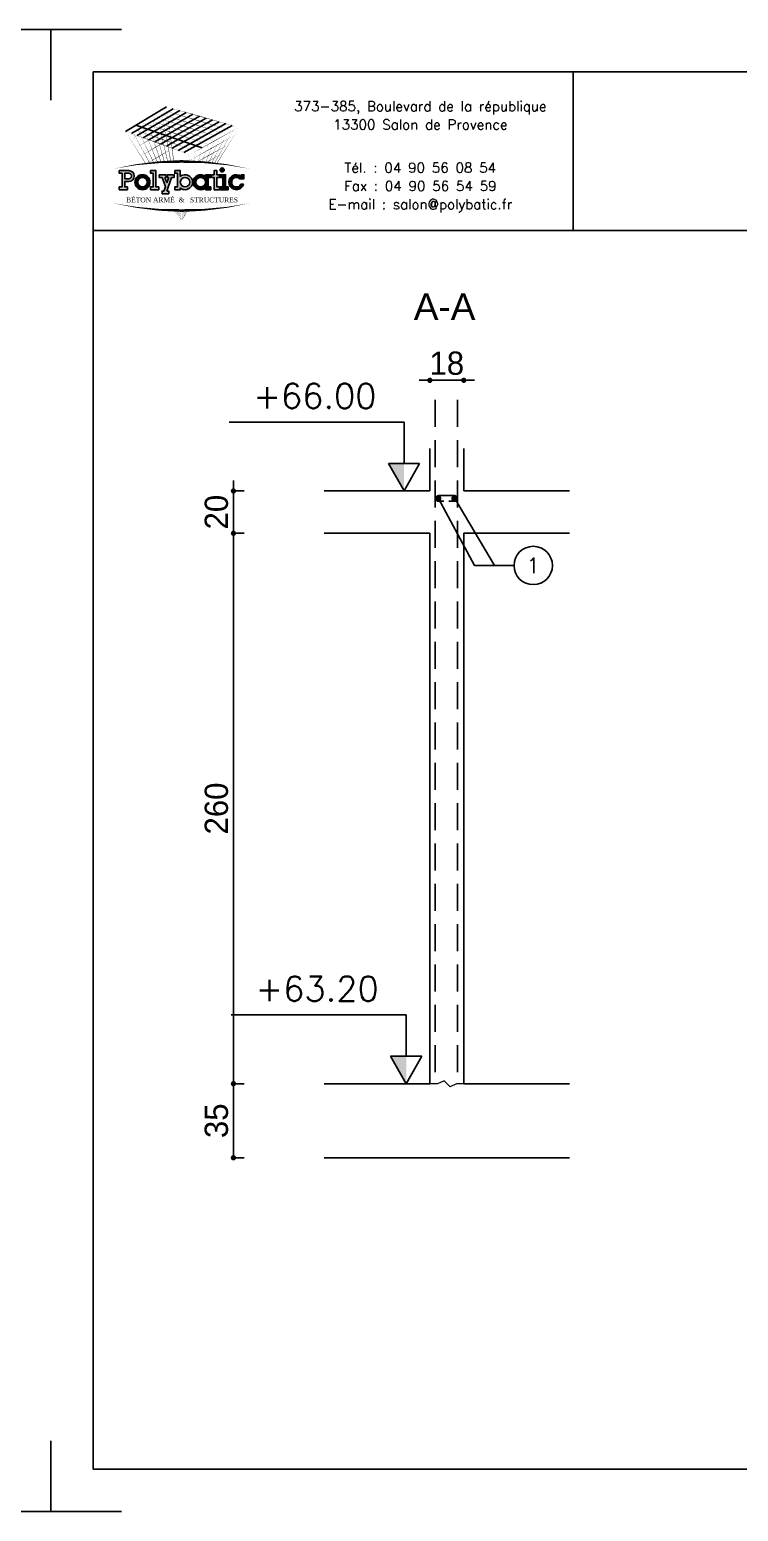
# Model space of a CAD drawing. Header units: metres. Extents: x -5618 to 118954, y -306 to 4637.
# Drawn here: x 101466 to 101801, y 894 to 1594 of the extents above; entities that cross this region are included whole.
import ezdxf
from ezdxf.enums import TextEntityAlignment as Align

# ---------------------------------------------------------------- set-up
doc = ezdxf.new("R2010")
doc.units = ezdxf.units.M
doc.linetypes.add('CACHEX2', pattern=[19.05, 12.7, -6.35])
for name, color, linetype in [('COTATION', 1, 'Continuous'), ('GO-FER-HA', 140, 'Continuous'), ('GO-TEXTE', 9, 'Continuous'), ('K_ENT_M_Building_V.76', 7, 'Continuous'), ('STR_COTATION', 1, 'Continuous'), ('STR_VOI-POT', 6, 'Continuous')]:
    doc.layers.add(name, color=color, linetype=linetype)
doc.layers.add('Kofragna_forma', color=7, linetype='Continuous', lineweight=70)
doc.styles.add('GrDimensions', font='simplex.shx')
doc.styles.add('POLYBATIC', font='TIMES.TTF')
doc.styles.add('schéma', font='simplex.shx')
doc.styles.add('TEXTE', font='romans.shx')
doc.styles.add('TEXTEBA', font='ARIAL.TTF')
doc.dimstyles.new('COUPE-20', dxfattribs={"dimscale": 0.5, "dimtxt": 22, "dimasz": 5, "dimexe": 0.05, "dimexo": 0, "dimgap": 5, "dimtad": 1, "dimdec": 0, "dimdsep": 46, "dimtxsty": 'Standard', "dimblk1": 'DOT', "dimblk2": 'DOT', "dimsah": 1, "dimcen": 0, "dimdle": 150, "dimclrd": 1, "dimclre": 1, "dimclrt": 7, "dimadec": 0, "dimazin": 0, "dimtfac": 1, "dimtdec": 0, "dimtix": 1, "dimtmove": 2, "dimatfit": 3, "dimldrblk": 'DOT', "dimfxl": 0, "dimtvp": 1, "dimtolj": 1, "dimtzin": 0, "dimarcsym": 0})

# ---------------------------------------------------------------- blocks, each defined once
blk = doc.blocks.new('A$C492E529B')
h = blk.add_hatch(color=256)
h.paths.add_polyline_path([(-1.983, 0.1), (-2.083, 0.1), (-2.083, 0.3), (-1.933, 0.3, 1), (-1.933, 0.7), (-2.283, 0.7), (-2.283, 0.6), (-2.183, 0.6), (-2.183, 0.1), (-2.283, 0.1), (-2.283, 0), (-1.983, 0)])
h.paths.add_polyline_path([(-2.083, 0.4), (-2.083, 0.6), (-1.933, 0.6, -1), (-1.933, 0.4)], flags=16)
h = blk.add_hatch(color=256)
h.paths.add_polyline_path([(-1.158, 0.275, 1), (-1.708, 0.275, 1)])
h.paths.add_polyline_path([(-1.608, 0.275, -1), (-1.258, 0.275, -1)], flags=16)
for color, points in [(256, [(-0.938, 0.7), (-1.138, 0.7), (-1.138, 0.6), (-1.038, 0.6), (-1.038, 0.1), (-1.138, 0.1), (-1.138, 0), (-0.838, 0), (-0.838, 0.1), (-0.938, 0.1)]), (256, [(-0.367, 0.45), (-0.268, 0.45), (-0.268, 0.55), (-0.523, 0.55), (-0.523, 0.45), (-0.473, 0.45), (-0.543, 0.253), (-0.612, 0.45), (-0.562, 0.45), (-0.562, 0.55), (-0.818, 0.55), (-0.818, 0.45), (-0.718, 0.45), (-0.595, 0.101), (-0.648, -0.05), (-0.718, -0.05), (-0.718, -0.15), (-0.468, -0.15), (-0.468, -0.05), (-0.543, -0.05)]), (256, [(1.393, 0.55), (1.292, 0.55), (1.292, 0.7), (1.193, 0.7), (1.193, 0.55), (1.093, 0.55), (1.093, 0.45), (1.193, 0.45), (1.193, 0), (1.393, 0), (1.393, 0.1), (1.292, 0.1), (1.292, 0.45), (1.393, 0.45)]), (140, [(1.413, 0.725, 1), (1.563, 0.725, 1)]), (256, [(1.613, 0.55), (1.413, 0.55), (1.413, 0.45), (1.513, 0.45), (1.513, 0.1), (1.413, 0.1), (1.413, 0), (1.712, 0), (1.712, 0.1), (1.613, 0.1)]), (256, [(2.13, 0.4), (2.283, 0.4), (2.283, 0.55), (2.183, 0.55), (2.183, 0.487, 3.359496), (2.272, 0.2), (2.166, 0.2, -3.125802)])]:
    blk.add_hatch(color=color).paths.add_polyline_path(points)
h = blk.add_hatch(color=256)
h.paths.add_polyline_path([(-0.047, 0.487), (-0.047, 0.7), (-0.248, 0.7), (-0.248, 0.6), (-0.147, 0.6), (-0.147, 0.1), (-0.248, 0.1), (-0.248, 0), (-0.047, 0), (-0.047, 0.063, 2.12132)])
h.paths.add_polyline_path([(-0.047, 0.275, -1), (0.303, 0.275, -1)], flags=16)
h = blk.add_hatch(color=256)
h.paths.add_polyline_path([(1.073, 0.1), (0.973, 0.1), (0.973, 0.45), (1.073, 0.45), (1.073, 0.55), (0.873, 0.55), (0.873, 0.487, 2.12132), (0.873, 0.063), (0.873, 0), (1.073, 0)])
h.paths.add_polyline_path([(0.523, 0.275, -1), (0.873, 0.275, -1)], flags=16)
for p, q in [((0.873, 0.55), (0.873, 0.487)), ((1.073, 0.55), (0.873, 0.55)), ((1.073, 0.45), (1.073, 0.55)), ((-0.595, 0.101), (-0.718, 0.45)), ((-0.648, -0.05), (-0.595, 0.101)), ((-0.543, 0.253), (-0.612, 0.45)), ((-0.543, -0.05), (-0.367, 0.45)), ((-0.543, 0.253), (-0.473, 0.45)), ((0.873, 0.063), (0.873, 0)), ((0.973, 0.1), (0.973, 0.45)), ((0.973, 0.45), (1.073, 0.45)), ((1.073, 0.1), (0.973, 0.1)), ((1.073, 0), (1.073, 0.1)), ((2.166, 0.2), (2.272, 0.2)), ((0.873, 0), (1.073, 0))]:
    blk.add_line(p, q)
for points in [[(-2.283, 0.7), (-1.933, 0.7)], [(-2.283, 0.7), (-2.283, 0.6), (-2.183, 0.6), (-2.183, 0.1), (-2.283, 0.1), (-2.283, 0), (-1.983, 0), (-1.983, 0.1), (-2.083, 0.1), (-2.083, 0.3), (-1.933, 0.3)], [(-2.083, 0.4), (-2.083, 0.6), (-1.933, 0.6)], [(-1.138, 0.7), (-0.938, 0.7), (-0.938, 0.1), (-0.838, 0.1), (-0.838, 0), (-1.138, 0), (-1.138, 0.1), (-1.038, 0.1), (-1.038, 0.6), (-1.138, 0.6), (-1.138, 0.7)], [(-0.818, 0.55), (-0.562, 0.55)], [(-0.818, 0.55), (-0.818, 0.45), (-0.718, 0.45)], [(-0.612, 0.45), (-0.562, 0.45), (-0.562, 0.55)], [(-0.523, 0.55), (-0.268, 0.55), (-0.268, 0.45), (-0.367, 0.45)], [(-0.473, 0.45), (-0.523, 0.45), (-0.523, 0.55)], [(-0.248, 0.7), (-0.248, 0.6), (-0.147, 0.6), (-0.147, 0.1), (-0.248, 0.1), (-0.248, 0), (-0.047, 0), (-0.047, 0.063)], [(-0.047, 0.487), (-0.047, 0.7), (-0.248, 0.7)], [(1.093, 0.55), (1.193, 0.55), (1.193, 0.7), (1.292, 0.7), (1.292, 0.55), (1.393, 0.55), (1.393, 0.45), (1.292, 0.45), (1.292, 0.1), (1.393, 0.1), (1.393, 0), (1.193, 0), (1.193, 0.45), (1.093, 0.45)], [(1.093, 0.45), (1.093, 0.55)], [(1.413, 0.45), (1.413, 0.55), (1.613, 0.55), (1.613, 0.1), (1.712, 0.1), (1.712, 0), (1.413, 0), (1.413, 0.1), (1.513, 0.1), (1.513, 0.45), (1.413, 0.45)], [(2.183, 0.487), (2.183, 0.55), (2.283, 0.55), (2.283, 0.4), (2.13, 0.4)], [(-2.083, 0.4), (-1.933, 0.4)], [(-0.648, -0.05), (-0.718, -0.05), (-0.718, -0.15), (-0.468, -0.15), (-0.468, -0.05), (-0.543, -0.05)]]:
    blk.add_lwpolyline(points)
for centre, radius in [((-1.433, 0.275), 0.275), ((-1.433, 0.275), 0.175), ((0.128, 0.275), 0.175), ((0.698, 0.275), 0.175)]:
    blk.add_circle(centre, radius)
at = {"color": 140}
blk.add_circle((1.488, 0.725), 0.075, dxfattribs=at)
for centre, radius, start, end in [((-1.933, 0.5), 0.2, 270, 90), ((-1.933, 0.5), 0.1, 270, 90), ((0.128, 0.275), 0.275, 230.4788, 129.5212), ((0.698, 0.275), 0.275, 50.4788, 309.5212), ((2.008, 0.275), 0.275, 50.4788, 344.1734), ((2.008, 0.275), 0.175, 45.5847, 334.6231)]:
    blk.add_arc(centre, radius, start, end)
blk = doc.blocks.new('POLYBATIC')
at = {"color": 140}
for p, q in [((-0.43, 3.281), (-1.602, 2.578)), ((-1.435, 2.518), (-0.241, 3.228)), ((-1.268, 2.457), (-0.053, 3.175)), ((0.135, 3.121), (-1.101, 2.397)), ((-0.934, 2.337), (0.323, 3.068)), ((-0.767, 2.276), (0.511, 3.015)), ((-1.309, 2.754), (0.586, 2.109)), ((0.7, 2.962), (-0.6, 2.216)), ((-0.433, 2.156), (0.888, 2.908)), ((1.076, 2.855), (-0.266, 2.095)), ((-0.099, 2.035), (1.264, 2.802)), ((1.452, 2.749), (0.067, 1.974))]:
    blk.add_line(p, q, dxfattribs=at)
for points in [[(-1.016, 2.93, 0.0156, 0, 0), (-0.43, 3.281, 0, 0, 0)], [(-0.391, 2.983, 0, 0.0156, 0), (-0.923, 2.663, 0, 0, 0)], [(0.122, 2.71, 0.0156, 0, 0), (-0.869, 3.018, 0, 0, 0)], [(-0.491, 1.706, 0.0136, 0, 0), (-0.869, 3.018, 0, 0, 0)], [(-0.838, 2.873, 0.0156, 0, 0), (-0.241, 3.228, 0, 0, 0)], [(0.283, 2.803, 0.0156, 0, 0), (-0.723, 3.105, 0, 0, 0)], [(-0.398, 1.71, 0.014, 0, 0), (-0.723, 3.105, 0, 0, 0)], [(-0.661, 2.816, 0.0156, 0, 0), (-0.053, 3.175, 0, 0, 0)], [(0.444, 2.896, 0.0156, 0, 0), (-0.576, 3.193, 0, 0, 0)], [(-0.309, 1.714, 0.0145, 0, 0), (-0.576, 3.193, 0, 0, 0)], [(-0.483, 2.759, 0.0156, 0, 0), (0.135, 3.121, 0, 0, 0)], [(0.605, 2.988, 0.0156, 0, 0), (-0.43, 3.281, 0, 0, 0)], [(-0.225, 1.716, 0.0149, 0, 0), (-0.43, 3.281, 0, 0, 0)], [(-0.305, 2.702, 0.0156, 0, 0), (0.323, 3.068, 0, 0, 0)], [(-0.128, 2.646, 0.0156, 0, 0), (0.511, 3.015, 0, 0, 0)], [(1.641, 2.695, 0, 0.0156, 0), (0.605, 2.988, 0, 0, 0)], [(-1.602, 2.578, 0, 0.0156, 0), (-1.016, 2.93, 0, 0, 0)], [(-0.684, 2.246, 0.0156, 0, 0), (-1.602, 2.578, 0, 0, 0)], [(-1.031, 1.66, 0.0111, 0, 0), (-1.602, 2.578, 0, 0, 0)], [(-1.456, 2.344, 0, 0.0156, 0), (-0.923, 2.663, 0, 0, 0)], [(-0.522, 2.339, 0.0156, 0, 0), (-1.455, 2.666, 0, 0, 0)], [(-0.913, 1.673, 0.0116, 0, 0), (-1.455, 2.666, 0, 0, 0)], [(-1.435, 2.518, 0, 0.0156, 0), (-0.838, 2.873, 0, 0, 0)], [(-0.361, 2.432, 0.0156, 0, 0), (-1.309, 2.754, 0, 0, 0)], [(-0.8, 1.684, 0.0121, 0, 0), (-1.309, 2.754, 0, 0, 0)], [(-1.268, 2.457, 0, 0.0156, 0), (-0.661, 2.816, 0, 0, 0)], [(-0.2, 2.524, 0.0156, 0, 0), (-1.162, 2.842, 0, 0, 0)], [(-0.692, 1.693, 0.0126, 0, 0), (-1.162, 2.842, 0, 0, 0)], [(-1.101, 2.397, 0, 0.0156, 0), (-0.483, 2.759, 0, 0, 0)], [(-0.039, 2.617, 0.0156, 0, 0), (-1.016, 2.93, 0, 0, 0)], [(-0.589, 1.7, 0.0131, 0, 0), (-1.016, 2.93, 0, 0, 0)], [(-0.934, 2.337, 0, 0.0156, 0), (-0.305, 2.702, 0, 0, 0)], [(-0.352, 2.685, 0, 0.0156, 0), (-0.831, 2.397, 0, 0, 0)], [(-0.767, 2.276, 0, 0.0156, 0), (-0.128, 2.646, 0, 0, 0)], [(-0.6, 2.216, 0, 0.0156, 0), (0.05, 2.589, 0, 0, 0)], [(0.937, 2.305, 0, 0.0156, 0), (-0.039, 2.617, 0, 0, 0)], [(0.05, 2.589, 0.0156, 0, 0), (0.7, 2.962, 0, 0, 0)], [(1.113, 2.402, 0, 0.0156, 0), (0.122, 2.71, 0, 0, 0)], [(0.227, 2.532, 0.0156, 0, 0), (0.888, 2.908, 0, 0, 0)], [(1.289, 2.5, 0, 0.0156, 0), (0.283, 2.803, 0, 0, 0)], [(0.405, 2.475, 0.0156, 0, 0), (1.076, 2.855, 0, 0, 0)], [(1.465, 2.598, 0, 0.0156, 0), (0.444, 2.896, 0, 0, 0)], [(0.582, 2.418, 0.0156, 0, 0), (1.264, 2.802, 0, 0, 0)], [(0.76, 2.362, 0.0156, 0, 0), (1.452, 2.749, 0, 0, 0)], [(0.937, 2.305, 0.0156, 0, 0), (1.641, 2.695, 0, 0, 0)], [(0.942, 1.67, 0.0112, 0, 0), (1.465, 2.598, 0, 0, 0)], [(1.012, 1.663, 0.012, 0, 0), (1.641, 2.695, 0, 0, 0)], [(-1.31, 2.109, 0, 0.0156, 0), (-0.831, 2.397, 0, 0, 0)], [(-1.165, 1.875, 0, 0.0156, 0), (-0.739, 2.131, 0, 0, 0)], [(-0.312, 2.386, 0, 0.0156, 0), (-0.739, 2.131, 0, 0, 0)], [(0.234, 1.914, 0, 0.0156, 0), (-0.684, 2.246, 0, 0, 0)], [(0.41, 2.012, 0, 0.0156, 0), (-0.522, 2.339, 0, 0, 0)], [(-0.433, 2.156, 0, 0.0156, 0), (0.227, 2.532, 0, 0, 0)], [(0.586, 2.109, 0, 0.0156, 0), (-0.361, 2.432, 0, 0, 0)], [(-0.266, 2.095, 0, 0.0156, 0), (0.405, 2.475, 0, 0, 0)], [(0.762, 2.207, 0, 0.0156, 0), (-0.2, 2.524, 0, 0, 0)], [(-0.099, 2.035, 0, 0.0156, 0), (0.582, 2.418, 0, 0, 0)], [(0.067, 1.974, 0, 0.0156, 0), (0.76, 2.362, 0, 0, 0)], [(0.234, 1.914, 0, 0.0156, 0), (0.937, 2.305, 0, 0, 0)], [(0.587, 1.7, 0.00718, 0, 0), (0.762, 2.207, 0, 0, 0)], [(0.689, 1.693, 0.0083, 0, 0), (0.937, 2.305, 0, 0, 0)], [(0.765, 1.884, 0.0156, 0, 0), (1.342, 2.205, 0, 0, 0)], [(0.781, 1.685, 0.00933, 0, 0), (1.113, 2.402, 0, 0, 0)], [(0.852, 2.095, 0.0156, 0, 0), (1.491, 2.45, 0, 0, 0)], [(0.865, 1.678, 0.0103, 0, 0), (1.289, 2.5, 0, 0, 0)], [(-1.953, 1.508, 0, 0.0781, -0.053843), (0, 1.719, 0, 0, 0)], [(-1.019, 1.641, 0, 0.0156, 0), (-0.646, 1.864, 0, 0, 0)], [(-0.273, 2.088, 0, 0.0156, 0), (-0.646, 1.864, 0, 0, 0)], [(-0.234, 1.79, 0, 0.00638, 0), (-0.365, 1.711, 0, 0.00638, 0)], [(1.953, 1.508, 0, 0.0781, 0.053843), (0, 1.719, 0, 0, 0)], [(0.213, 1.74, 0, 0.0156, 0), (0.852, 2.095, 0, 0, 0)], [(0.21, 1.716, 0.00323, 0, 0), (0.234, 1.914, 0, 0, 0)], [(0.349, 1.712, 0.00465, 0, 0), (0.41, 2.012, 0, 0, 0)], [(0.447, 1.708, 0.00693, 0.0156, 0), (0.767, 1.886, 0, 0, 0)], [(0.474, 1.706, 0.00597, 0, 0), (0.586, 2.109, 0, 0, 0)], [(0.68, 1.675, 0.0156, 0, 0), (1.193, 1.96, 0, 0, 0)], [(0.96, 1.668, 0.00293, 0, 0), (1.044, 1.715, 0, 0, 0)], [(-1.953, 0.523, 0, 0.0781, 0.053843), (0, 0.312, 0, 0, 0)], [(1.953, 0.523, 0, 0.0781, -0.053843), (0, 0.312, 0, 0, 0)], [(0, 0, 0, 0.00381, 0), (-0.195, 0.315, 0, 0.00381, 0)], [(0, 0, 0, 0.00368, 0), (-0.171, 0.314, 0, 0.00368, 0)], [(0, 0, 0, 0.00356, 0), (-0.149, 0.314, 0, 0.00356, 0)], [(0, 0, 0, 0.00345, 0), (-0.128, 0.313, 0, 0.00345, 0)], [(0, 0, 0, 0.00334, 0), (-0.109, 0.313, 0, 0.00334, 0)], [(0, 0, 0, 0.00324, 0), (-0.09, 0.313, 0, 0.00324, 0)], [(0, 0, 0, 0.00315, 0), (-0.073, 0.313, 0, 0.00315, 0)], [(0, 0, 0, 0.00306, 0), (-0.056, 0.313, 0, 0.00306, 0)], [(0, 0, 0, 0.00306, 0), (-0.056, 0.313, 0, 0.00306, 0)], [(0, 0, 0, 0.00298, 0), (-0.041, 0.313, 0, 0.00298, 0)], [(0, 0, 0, 0.0051, 0), (0.038, 0.313, 0, 0.0051, 0)], [(0, 0, 0, 0.00425, 0), (0.127, 0.313, 0, 0.00425, 0)], [(0, 0, 0, 0.00408, 0), (0.145, 0.314, 0, 0.00408, 0)], [(0, 0, 0, 0.00392, 0), (0.162, 0.314, 0, 0.00392, 0)], [(0, 0, 0, 0.00378, 0), (0.177, 0.314, 0, 0.00378, 0)], [(0, 0, 0, 0.00365, 0), (0.191, 0.315, 0, 0.00365, 0)], [(0, 0, 0, 0.00486, 0), (0.064, 0.313, 0, 0.00486, 0)], [(0, 0, 0, 0.00464, 0), (0.087, 0.313, 0, 0.00464, 0)], [(0, 0, 0, 0.00443, 0), (0.108, 0.313, 0, 0.00443, 0)]]:
    blk.add_lwpolyline(points, format="xyseb", dxfattribs=at)
at = {"color": 5, "xscale": 0.78125, "yscale": 0.78125, "zscale": 0.78125}
blk.add_blockref('A$C492E529B', (0, 0.91), dxfattribs=at)
at = {"lineweight": 60, "style": 'POLYBATIC'}
for s, p in [('BÉTON ARMÉ', (-1.587, 0.547)), ('STRUCTURES', (0.24, 0.547))]:
    blk.add_text(s, height=0.1406, dxfattribs=at).set_placement(p)
at = {"color": 140, "style": 'POLYBATIC'}
blk.add_text('&', height=0.141, dxfattribs=at).set_placement((0, 0.547), align=Align.CENTER)
blk = doc.blocks.new('_DOT')
at = {"color": 0, "linetype": 'ByBlock'}
blk.add_line((-0.5, 0), (-1, 0), dxfattribs=at)
at = {"color": 0, "linetype": 'ByBlock', "const_width": 0.5}
blk.add_lwpolyline([(-0.25, 0, 1), (0.25, 0, 1)], format="xyb", close=True, dxfattribs=at)
blk = doc.blocks.new('*D1272')
at = {"layer": 'COTATION', "color": 1, "lineweight": -2, "ltscale": 4.5}
for p, q in [((101567.35, 1095.79), (101562.32, 1095.79)), ((101562.35, 1063.29), (101562.35, 1093.29)), ((101567.35, 1060.79), (101562.32, 1060.79))]:
    blk.add_line(p, q, dxfattribs=at)
at = {"layer": 'DEFPOINTS', "color": 0, "lineweight": -3, "ltscale": 4.5}
for p in [(101562.35, 1095.79), (101605.12, 1095.79), (101605.12, 1060.79)]:
    blk.add_point(p, dxfattribs=at)
at = {"layer": 'COTATION', "color": 1, "lineweight": -2, "ltscale": 4.5, "xscale": 2.5, "yscale": 2.5, "zscale": 2.5}
for p, rotation in [((101562.35, 1095.79), 90), ((101562.35, 1060.79), 270)]:
    blk.add_blockref('_DOT', p, dxfattribs=dict(at, rotation=rotation))
at = {"layer": 'COTATION', "color": 7, "lineweight": -3, "ltscale": 4.5, "insert": (101554.35, 1078.29), "char_height": 11, "attachment_point": 5, "rotation": 90}
blk.add_mtext('\\A1;35', dxfattribs=at)
blk = doc.blocks.new('*D1273')
at = {"layer": 'COTATION', "color": 1, "lineweight": -2, "ltscale": 4.5}
for p, q in [((101567.35, 1355.79), (101562.32, 1355.79)), ((101562.35, 1098.29), (101562.35, 1353.29)), ((101567.35, 1095.79), (101562.32, 1095.79))]:
    blk.add_line(p, q, dxfattribs=at)
at = {"layer": 'DEFPOINTS', "color": 0, "lineweight": -3, "ltscale": 4.5}
for p in [(101562.35, 1355.79), (101605.12, 1355.79), (101605.12, 1095.79)]:
    blk.add_point(p, dxfattribs=at)
at = {"layer": 'COTATION', "color": 1, "lineweight": -2, "ltscale": 4.5, "xscale": 2.5, "yscale": 2.5, "zscale": 2.5}
for p, rotation in [((101562.35, 1355.79), 90), ((101562.35, 1095.79), 270)]:
    blk.add_blockref('_DOT', p, dxfattribs=dict(at, rotation=rotation))
at = {"layer": 'COTATION', "color": 7, "lineweight": -3, "ltscale": 4.5, "insert": (101554.35, 1225.79), "char_height": 11, "attachment_point": 5, "rotation": 90}
blk.add_mtext('\\A1;260', dxfattribs=at)
blk = doc.blocks.new('*D1274')
at = {"layer": 'COTATION', "color": 1, "lineweight": -2, "ltscale": 4.5}
for p, q in [((101562.35, 1378.29), (101562.35, 1380.79)), ((101567.35, 1375.79), (101562.32, 1375.79)), ((101562.35, 1355.79), (101562.35, 1375.79)), ((101567.35, 1355.79), (101562.32, 1355.79)), ((101562.35, 1353.29), (101562.35, 1350.79))]:
    blk.add_line(p, q, dxfattribs=at)
at = {"layer": 'DEFPOINTS', "color": 0, "lineweight": -3, "ltscale": 4.5}
for p in [(101562.35, 1375.79), (101605.12, 1375.79), (101605.12, 1355.79)]:
    blk.add_point(p, dxfattribs=at)
at = {"layer": 'COTATION', "color": 1, "lineweight": -2, "ltscale": 4.5, "xscale": 2.5, "yscale": 2.5, "zscale": 2.5}
for p, rotation in [((101562.35, 1375.79), 270), ((101562.35, 1355.79), 90)]:
    blk.add_blockref('_DOT', p, dxfattribs=dict(at, rotation=rotation))
at = {"layer": 'COTATION', "color": 7, "lineweight": -3, "ltscale": 4.5, "insert": (101554.35, 1365.79), "char_height": 11, "attachment_point": 5, "rotation": 90}
blk.add_mtext('\\A1;20', dxfattribs=at)
blk = doc.blocks.new('*D1275')
at = {"layer": 'DEFPOINTS', "color": 0, "lineweight": -3, "ltscale": 4.5}
for p in [(101655.12, 1428.07), (101655.12, 1395.79, 187.69), (101671.12, 1395.79, 187.69)]:
    blk.add_point(p, dxfattribs=at)
at = {"layer": 'STR_COTATION', "color": 1, "lineweight": -2, "ltscale": 4.5}
for p, q in [((101652.62, 1428.07), (101650.12, 1428.07)), ((101655.12, 1428.08), (101655.12, 1428.09)), ((101671.12, 1428.07), (101655.12, 1428.07)), ((101671.12, 1428.08), (101671.12, 1428.09)), ((101673.62, 1428.07), (101676.12, 1428.07))]:
    blk.add_line(p, q, dxfattribs=at)
at = {"layer": 'STR_COTATION', "color": 1, "lineweight": -2, "ltscale": 4.5, "xscale": 2.5, "yscale": 2.5, "zscale": 2.5}
blk.add_blockref('_DOT', (101655.12, 1428.07), dxfattribs=at)
at = {"layer": 'STR_COTATION', "color": 1, "lineweight": -2, "ltscale": 4.5, "xscale": 2.5, "yscale": 2.5, "zscale": 2.5, "rotation": 180}
blk.add_blockref('_DOT', (101671.12, 1428.07), dxfattribs=at)
at = {"layer": 'STR_COTATION', "color": 7, "lineweight": -3, "ltscale": 4.5, "insert": (101663.12, 1436.07), "char_height": 11, "attachment_point": 5}
blk.add_mtext('\\A1;18', dxfattribs=at)

msp = doc.modelspace()

# ---------------------------------------------------------------- linework, layer by layer
at = {"color": 7, "linetype": 'Continuous', "lineweight": -3}
for p, q in [((101650.29, 1388.79, 187.69), (101635.54, 1388.79, 187.69)), ((101642.92, 1375.79, 187.69), (101635.54, 1388.79, 187.69)), ((101650.29, 1388.79, 187.69), (101635.54, 1388.79, 187.69)), ((101642.92, 1375.79, 187.69), (101635.54, 1388.79, 187.69)), ((101642.92, 1375.79, 187.69), (101650.29, 1388.79, 187.69)), ((101642.92, 1375.79, 187.69), (101650.29, 1388.79, 187.69)), ((101651.35, 1108.79, 187.69), (101636.6, 1108.79, 187.69)), ((101643.97, 1095.79, 187.69), (101636.6, 1108.79, 187.69)), ((101651.35, 1108.79, 187.69), (101636.6, 1108.79, 187.69)), ((101643.97, 1095.79, 187.69), (101636.6, 1108.79, 187.69)), ((101643.97, 1095.79, 187.69), (101651.35, 1108.79, 187.69)), ((101643.97, 1095.79, 187.69), (101651.35, 1108.79, 187.69))]:
    msp.add_line(p, q, dxfattribs=at)
for points in [[(101442.78, 1593.71), (101476.11, 1593.71), (101476.11, 1560.38)], [(101476.11, 1560.38), (101476.11, 1593.71), (101509.44, 1593.71)], [(101722.75, 1573.71), (101722.75, 1498.77)], [(102446.01, 1498.77), (101496.1, 1498.77)], [(101476.11, 927.11), (101476.11, 893.78), (101442.78, 893.78)], [(101476.11, 927.11), (101476.11, 893.78), (101509.44, 893.78)]]:
    msp.add_lwpolyline(points)
msp.add_lwpolyline([(101496.1, 1573.71), (101496.1, 913.78), (102446.01, 913.78), (102446.01, 1573.71)], close=True)
at = {"lineweight": 18, "elevation": 187.69}
msp.add_lwpolyline([(101671.12, 1095.79), (101667.66, 1095.79), (101664.63, 1094.36), (101661.88, 1097.13), (101658.73, 1095.79), (101655.12, 1095.79)], dxfattribs=at)
at = {"color": 7, "linetype": 'Continuous', "lineweight": -3}
for points in [[(101635.54, 1388.79, 187.69), (101642.92, 1375.79, 187.69), (101642.92, 1388.76, 187.69)], [(101635.54, 1388.79, 187.69), (101642.92, 1375.79, 187.69), (101642.92, 1388.76, 187.69)], [(101636.6, 1108.79, 187.69), (101643.97, 1095.79, 187.69), (101643.97, 1108.75, 187.69)], [(101636.6, 1108.79, 187.69), (101643.97, 1095.79, 187.69), (101643.97, 1108.75, 187.69)]]:
    msp.add_solid(points, dxfattribs=at)
at = {"layer": 'GO-FER-HA', "elevation": 93.84}
for points in [[(101659.13, 1372.22), (101676.27, 1340.59), (101694.86, 1340.59)], [(101666.83, 1372.22), (101685.61, 1340.59), (101694.86, 1340.59)]]:
    msp.add_lwpolyline(points, dxfattribs=at)
at = {"layer": 'GO-FER-HA'}
msp.add_circle((101703.92, 1340.59, 93.84), 9.06, dxfattribs=at)
at = {"layer": 'K_ENT_M_Building_V.76', "color": 30, "linetype": 'Continuous', "lineweight": -3}
for p, q in [((101636.42, 1408.29, 187.69), (101560.27, 1408.29, 187.69)), ((101636.42, 1408.29, 187.69), (101560.27, 1408.29, 187.69)), ((101642.92, 1408.29, 187.69), (101636.42, 1408.29, 187.69)), ((101642.92, 1408.29, 187.69), (101636.42, 1408.29, 187.69)), ((101642.92, 1388.79, 187.69), (101642.92, 1408.29, 187.69)), ((101642.92, 1388.79, 187.69), (101642.92, 1408.29, 187.69)), ((101637.47, 1128.29, 187.69), (101561.33, 1128.29, 187.69)), ((101637.47, 1128.29, 187.69), (101561.33, 1128.29, 187.69)), ((101643.97, 1128.29, 187.69), (101637.47, 1128.29, 187.69)), ((101643.97, 1128.29, 187.69), (101637.47, 1128.29, 187.69)), ((101643.97, 1108.79, 187.69), (101643.97, 1128.29, 187.69)), ((101643.97, 1108.79, 187.69), (101643.97, 1128.29, 187.69))]:
    msp.add_line(p, q, dxfattribs=at)
at = {"layer": 'Kofragna_forma', "color": 4, "lineweight": -3}
for p, q in [((101655.12, 1375.79, 187.69), (101655.12, 1395.79, 187.69)), ((101671.12, 1395.79, 187.69), (101671.12, 1375.79, 187.69)), ((101605.12, 1375.79, 187.69), (101655.12, 1375.79, 187.69)), ((101671.12, 1375.79, 281.53), (101721.12, 1375.79, 281.53)), ((101655.12, 1355.79, 187.69), (101605.12, 1355.79, 187.69)), ((101655.12, 1095.79, 187.69), (101655.12, 1355.79, 187.69)), ((101671.12, 1355.79, 187.69), (101671.12, 1095.79, 187.69)), ((101721.12, 1355.79, 281.53), (101671.12, 1355.79, 281.53)), ((101655.12, 1095.79, 187.69), (101605.12, 1095.79, 187.69)), ((101671.12, 1095.79, 187.69), (101721.12, 1095.79, 187.69)), ((101672.12, 1060.79, 187.69), (101605.12, 1060.79, 187.69)), ((101672.12, 1060.79, 187.69), (101721.12, 1060.79, 187.69))]:
    msp.add_line(p, q, dxfattribs=at)
at = {"layer": 'STR_VOI-POT', "color": 1, "linetype": 'CACHEX2', "elevation": 187.69}
for points in [[(101657.69, 1418.79), (101657.69, 1095.79)], [(101668.12, 1418.79), (101668.12, 1095.79)]]:
    msp.add_lwpolyline(points, dxfattribs=at)
at = {"layer": 'STR_VOI-POT', "const_width": 1.44, "elevation": 93.84}
for points in [[(101658.41, 1372.22, -1), (101659.85, 1372.22, -1)], [(101665.96, 1372.22, -1), (101667.4, 1372.22, -1)]]:
    msp.add_lwpolyline(points, format="xyb", close=True, dxfattribs=at)
at = {"layer": 'STR_VOI-POT', "elevation": 93.84}
msp.add_lwpolyline([(101661.74, 1370.92), (101659.13, 1370.92, -0.414214), (101657.82, 1372.22), (101657.82, 1372.31, -0.414214), (101659.13, 1373.62), (101666.68, 1373.62, -0.431995), (101667.99, 1372.22), (101667.99, 1372.22, -0.414214), (101666.68, 1370.92), (101664.06, 1370.92)], format="xyb", dxfattribs=at)

# ---------------------------------------------------------------- block references
at = {"xscale": 16.49835000000894, "yscale": 16.49834999989253, "zscale": 16.49835000000003}
msp.add_blockref('POLYBATIC', (101537.87, 1503.09), dxfattribs=at)

# ---------------------------------------------------------------- texts
at = {"style": 'schéma'}
for s, p in [('373-385, Boulevard de la république', (101650.63, 1555.18)), ('13300 Salon de Provence', (101650.63, 1546.55)), ('Tél. : 04 90 56 08 54', (101650.63, 1526.16)), ('Fax : 04 90 56 54 59', (101650.63, 1517.53)), ('E-mail : salon@polybatic.fr', (101650.63, 1508.9))]:
    msp.add_text(s, height=4.6662, dxfattribs=at).set_placement(p, align=Align.CENTER)
at = {"layer": 'GO-FER-HA', "style": 'TEXTE'}
msp.add_text('1', height=7.2, dxfattribs=at).set_placement((101703.92, 1340.59, 93.84), align=Align.MIDDLE_CENTER)
at = {"layer": 'GO-TEXTE', "style": 'TEXTEBA'}
msp.add_text('A-A', height=12.497, dxfattribs=at).set_placement((101647.52, 1456.62, 187.69))
at = {"layer": 'K_ENT_M_Building_V.76', "color": 0, "linetype": 'Continuous', "lineweight": -3, "char_height": 11.7, "attachment_point": 9, "style": 'GrDimensions'}
for s, insert in [('+66.00', (101629.92, 1414.79, 187.69)), ('\\A1;+63.20', (101630.97, 1134.79, 187.69))]:
    msp.add_mtext(s, dxfattribs=dict(at, insert=insert))

# ---------------------------------------------------------------- dimensions: what is measured, and where the dimension line sits
at = {"layer": 'COTATION', "lineweight": -3, "ltscale": 4.5}
for base, p1, p2, picture, middle in [((101562.35, 1375.79, 93.84), (101605.12, 1355.79, 93.84), (101605.12, 1375.79, 93.84), '*D1274', (101554.35, 1365.79, 93.84)), ((101562.35, 1355.79, 93.84), (101605.12, 1095.79, 93.84), (101605.12, 1355.79, 93.84), '*D1273', (101554.35, 1225.79, 93.84)), ((101562.35, 1095.79, 93.84), (101605.12, 1060.79, 93.84), (101605.12, 1095.79, 93.84), '*D1272', (101554.35, 1078.29, 93.84))]:
    dim = msp.add_linear_dim(base=base, p1=p1, p2=p2, angle=90, dimstyle='COUPE-20', dxfattribs=at)
    dim.commit()
    dim.dimension.update_dxf_attribs({"geometry": picture, "text_midpoint": middle})
at = {"layer": 'STR_COTATION', "lineweight": -3, "ltscale": 4.5}
dim = msp.add_linear_dim(base=(101655.12, 1428.07), p1=(101671.12, 1395.79, 187.69), p2=(101655.12, 1395.79, 187.69), angle=180, text='18', dimstyle='COUPE-20', override={"dimfxl": 0.1}, dxfattribs=at)
dim.commit()
dim.dimension.update_dxf_attribs({"geometry": '*D1275', "text_midpoint": (101663.12, 1436.07)})

doc.saveas('drawing.dxf')
